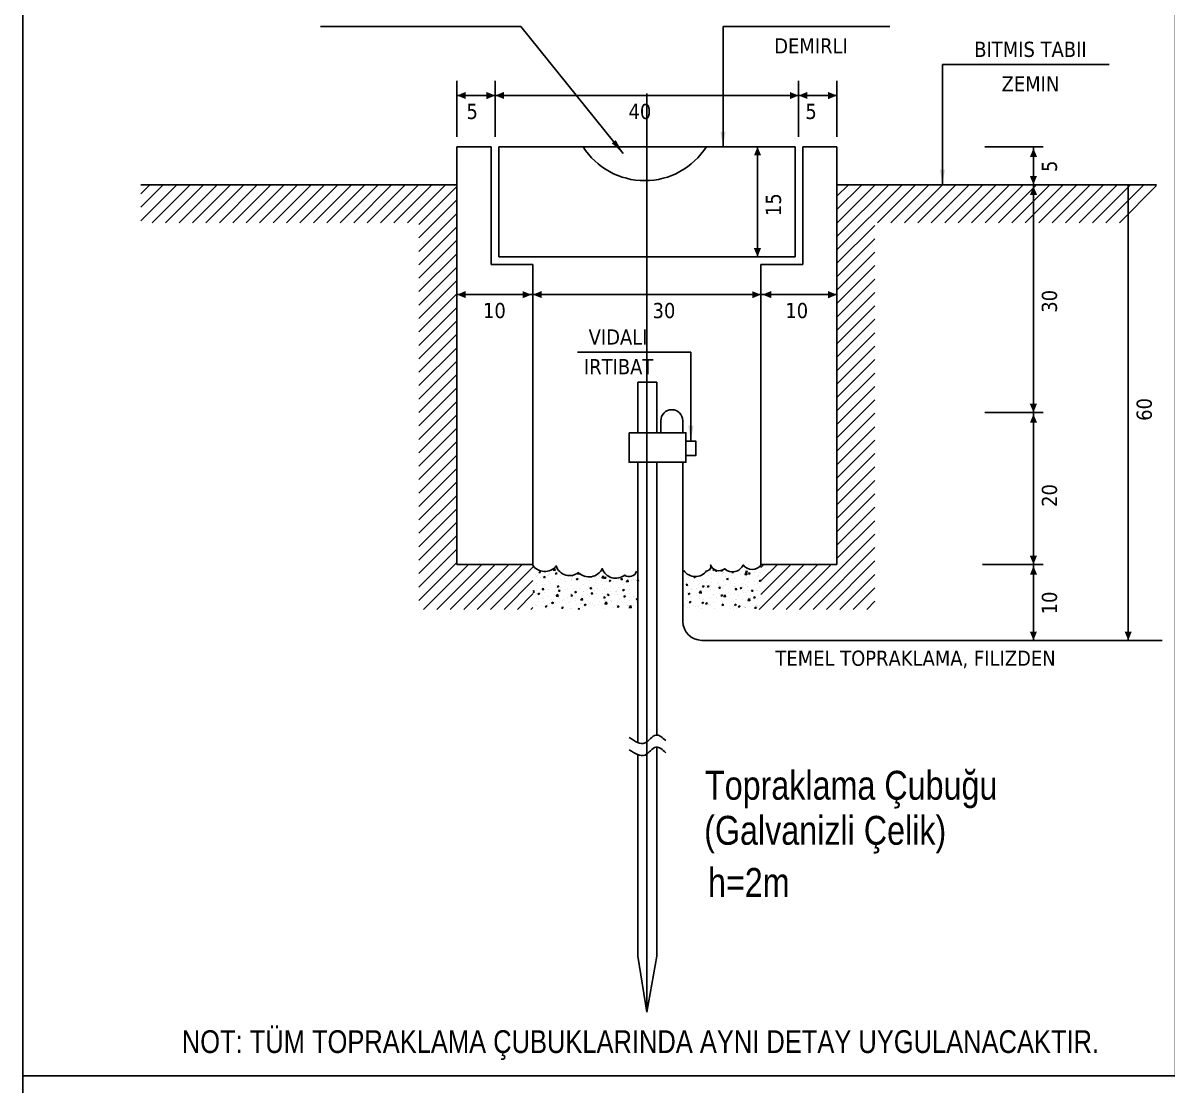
# Model space of a CAD drawing. Header units: millimetres. Extents: x -1335 to 33749, y 2338 to 5277.
# Drawn here: x 8393 to 8923, y 4087 to 4579 of the extents above; entities that cross this region are included whole.
import ezdxf
from ezdxf.enums import TextEntityAlignment as Align

# ---------------------------------------------------------------- set-up
doc = ezdxf.new("R2010")
doc.units = ezdxf.units.MM
doc.styles.add('ELEKTRIK', font='arial.ttf', dxfattribs={"height": 0.2})
doc.styles.add('ROMANS', font='tahoma.ttf')
doc.styles.add('STYLE1', font='arial.ttf', dxfattribs={"width": 0.6})

# ---------------------------------------------------------------- blocks, each defined once
blk = doc.blocks.new('OU')
at = {"color": 0, "linetype": 'ByBlock'}
blk.add_solid([(-4.8, -11.5), (4.6, -11.5), (0, 0)], dxfattribs=at)

msp = doc.modelspace()

# ---------------------------------------------------------------- linework, layer by layer
for p, q in [((8623.7, 4576.86), (8531, 4576.87)), ((8671.16, 4518.08), (8623.7, 4576.86)), ((8717.32, 4576.85), (8794.51, 4576.86)), ((8717.32, 4521.2), (8717.32, 4576.85)), ((8818.87, 4559.27), (8896.06, 4559.28)), ((8818.87, 4503.62), (8818.87, 4559.27)), ((8594.19, 4525.74), (8594.19, 4551.69)), ((8611.9, 4525.74), (8611.9, 4551.69)), ((8752.32, 4525.74), (8752.32, 4551.69)), ((8770.03, 4525.74), (8770.03, 4551.69)), ((8594.19, 4544.92), (8770.03, 4544.92)), ((8610.02, 4521.2), (8594.19, 4521.2)), ((8594.19, 4327.78), (8594.19, 4521.2)), ((8610.02, 4466.69), (8610.02, 4521.2)), ((8613.53, 4470.21), (8613.53, 4521.2)), ((8750.69, 4521.2), (8613.53, 4521.2)), ((8733.28, 4470.21), (8733.28, 4521.2)), ((8750.69, 4470.21), (8750.69, 4521.2)), ((8754.21, 4521.2), (8770.03, 4521.2)), ((8754.21, 4466.69), (8754.21, 4521.2)), ((8770.03, 4327.78), (8770.03, 4521.2)), ((8838.45, 4521.2), (8865.55, 4521.2)), ((8861, 4292.61), (8861, 4521.2)), ((8594.19, 4503.62), (8447.81, 4503.62)), ((8447.81, 4486.93), (8464.5, 4503.62)), ((8447.81, 4493.15), (8458.28, 4503.62)), ((8447.81, 4499.37), (8452.06, 4503.62)), ((8453.13, 4486.03), (8470.72, 4503.62)), ((8459.35, 4486.03), (8476.93, 4503.62)), ((8465.56, 4486.03), (8483.15, 4503.62)), ((8471.78, 4486.03), (8489.37, 4503.62)), ((8478, 4486.03), (8495.58, 4503.62)), ((8484.22, 4486.03), (8501.8, 4503.62)), ((8490.43, 4486.03), (8508.02, 4503.62)), ((8496.65, 4486.03), (8514.23, 4503.62)), ((8502.87, 4486.03), (8520.45, 4503.62)), ((8509.08, 4486.03), (8526.67, 4503.62)), ((8515.3, 4486.03), (8532.88, 4503.62)), ((8521.52, 4486.03), (8539.1, 4503.62)), ((8527.73, 4486.03), (8545.32, 4503.62)), ((8533.95, 4486.03), (8551.54, 4503.62)), ((8540.17, 4486.03), (8557.75, 4503.62)), ((8546.39, 4486.03), (8563.97, 4503.62)), ((8552.6, 4486.03), (8570.19, 4503.62)), ((8558.82, 4486.03), (8576.4, 4503.62)), ((8565.04, 4486.03), (8582.62, 4503.62)), ((8571.25, 4486.03), (8588.84, 4503.62)), ((8576.61, 4485.17), (8594.19, 4502.75)), ((8770.03, 4473.44), (8800.21, 4503.62)), ((8770.03, 4479.65), (8794, 4503.62)), ((8917.9, 4503.62), (8770.03, 4503.62)), ((8770.03, 4485.87), (8787.78, 4503.62)), ((8770.03, 4492.09), (8781.56, 4503.62)), ((8770.03, 4498.31), (8775.35, 4503.62)), ((8788.85, 4486.03), (8806.43, 4503.62)), ((8795.06, 4486.03), (8812.65, 4503.62)), ((8801.28, 4486.03), (8818.87, 4503.62)), ((8807.5, 4486.03), (8825.08, 4503.62)), ((8813.72, 4486.03), (8831.3, 4503.62)), ((8819.93, 4486.03), (8837.52, 4503.62)), ((8826.15, 4486.03), (8843.73, 4503.62)), ((8832.37, 4486.03), (8849.95, 4503.62)), ((8838.58, 4486.03), (8856.17, 4503.62)), ((8844.8, 4486.03), (8862.38, 4503.62)), ((8851.02, 4486.03), (8868.6, 4503.62)), ((8857.23, 4486.03), (8874.82, 4503.62)), ((8863.45, 4486.03), (8881.04, 4503.62)), ((8869.67, 4486.03), (8887.25, 4503.62)), ((8875.89, 4486.03), (8893.47, 4503.62)), ((8882.1, 4486.03), (8899.69, 4503.62)), ((8888.32, 4486.03), (8905.9, 4503.62)), ((8894.54, 4486.03), (8912.12, 4503.62)), ((8900.75, 4486.03), (8917.9, 4503.18)), ((8904.88, 4292.61), (8904.88, 4503.62)), ((8576.61, 4478.95), (8594.19, 4496.54)), ((8576.61, 4472.74), (8594.19, 4490.32)), ((8576.61, 4466.52), (8594.19, 4484.1)), ((8770.03, 4467.22), (8787.62, 4484.8)), ((8576.61, 4460.3), (8594.19, 4477.89)), ((8770.03, 4461), (8787.62, 4478.59)), ((8576.61, 4454.09), (8594.19, 4471.67)), ((8750.69, 4470.21), (8613.53, 4470.21)), ((8770.03, 4454.79), (8787.62, 4472.37)), ((8576.61, 4447.87), (8594.19, 4465.45)), ((8629.36, 4466.69), (8610.02, 4466.69)), ((8629.36, 4327.78), (8629.36, 4466.69)), ((8754.21, 4466.69), (8734.86, 4466.69)), ((8734.86, 4327.78), (8734.86, 4466.69)), ((8770.03, 4448.57), (8787.62, 4466.15)), ((8576.61, 4441.65), (8594.19, 4459.24)), ((8770.03, 4442.35), (8787.62, 4459.94)), ((8770.03, 4436.14), (8787.62, 4453.72)), ((8576.61, 4435.43), (8594.19, 4453.02)), ((8594.19, 4452.71), (8770.03, 4452.71)), ((8576.61, 4429.22), (8594.19, 4446.8)), ((8770.03, 4429.92), (8787.62, 4447.5)), ((8576.61, 4423), (8594.19, 4440.59)), ((8770.03, 4423.7), (8787.62, 4441.29)), ((8576.61, 4416.78), (8594.19, 4434.37)), ((8770.03, 4417.48), (8787.62, 4435.07)), ((8576.61, 4410.57), (8594.19, 4428.15)), ((8770.03, 4411.27), (8787.62, 4428.85)), ((8576.61, 4404.35), (8594.19, 4421.93)), ((8650.05, 4426.06), (8702.44, 4426.07)), ((8702.44, 4384.93), (8702.44, 4426.07)), ((8770.03, 4405.05), (8787.62, 4422.63)), ((8576.61, 4398.13), (8594.19, 4415.72)), ((8686.76, 4412.15), (8677.97, 4412.15)), ((8677.97, 4412.15), (8677.97, 4388.76)), ((8686.76, 4412.15), (8686.76, 4388.76)), ((8770.03, 4398.83), (8787.62, 4416.42)), ((8576.61, 4391.92), (8594.19, 4409.5)), ((8770.03, 4392.62), (8787.62, 4410.2)), ((8576.61, 4385.7), (8594.19, 4403.28)), ((8770.03, 4386.4), (8787.62, 4403.98)), ((8576.61, 4379.48), (8594.19, 4397.07)), ((8770.03, 4380.18), (8787.62, 4397.77)), ((8838.45, 4398.11), (8865.55, 4398.11)), ((8576.61, 4373.26), (8594.19, 4390.85)), ((8688.52, 4394.31), (8688.52, 4388.76)), ((8698.75, 4394.31), (8698.75, 4388.76)), ((8770.03, 4373.97), (8787.62, 4391.55)), ((8770.03, 4367.75), (8787.62, 4385.33)), ((8576.61, 4367.05), (8594.19, 4384.63)), ((8576.61, 4360.83), (8594.19, 4378.42)), ((8677.97, 4375.09), (8677.97, 4245.43)), ((8686.76, 4375.09), (8686.76, 4248.78)), ((8698.75, 4375.09), (8698.75, 4301.4)), ((8770.03, 4361.53), (8787.62, 4379.12)), ((8576.61, 4354.61), (8594.19, 4372.2)), ((8770.03, 4355.31), (8787.62, 4372.9)), ((8576.61, 4348.4), (8594.19, 4365.98)), ((8770.03, 4349.1), (8787.62, 4366.68)), ((8576.61, 4342.18), (8594.19, 4359.76)), ((8770.03, 4342.88), (8787.62, 4360.47)), ((8576.61, 4335.96), (8594.19, 4353.55)), ((8770.03, 4336.66), (8787.62, 4354.25)), ((8770.03, 4330.45), (8787.62, 4348.03)), ((8576.61, 4329.75), (8594.19, 4347.33)), ((8576.61, 4323.53), (8594.19, 4341.11)), ((8752.76, 4306.96), (8787.62, 4341.81)), ((8576.61, 4317.31), (8594.19, 4334.9)), ((8758.98, 4306.96), (8787.62, 4335.6)), ((8576.61, 4311.1), (8594.19, 4328.68)), ((8578.68, 4306.96), (8599.5, 4327.78)), ((8584.9, 4306.96), (8605.72, 4327.78)), ((8591.12, 4306.96), (8611.94, 4327.78)), ((8629.36, 4327.78), (8594.19, 4327.78)), ((8597.34, 4306.96), (8618.16, 4327.78)), ((8603.55, 4306.96), (8624.37, 4327.78)), ((8609.77, 4306.96), (8629.71, 4326.9)), ((8734.11, 4306.96), (8754.93, 4327.78)), ((8734.86, 4313.93), (8748.71, 4327.78)), ((8734.86, 4320.15), (8742.49, 4327.78)), ((8734.86, 4326.36), (8736.28, 4327.78)), ((8770.03, 4327.78), (8734.86, 4327.78)), ((8740.33, 4306.96), (8761.15, 4327.78)), ((8746.54, 4306.96), (8767.36, 4327.78)), ((8765.19, 4306.96), (8787.62, 4329.38)), ((8837.37, 4327.78), (8865.55, 4327.78)), ((8629.93, 4325.63), (8629.93, 4325.63)), ((8630.64, 4322.93), (8630.64, 4322.93)), ((8630.86, 4322.22), (8630.86, 4322.22)), ((8631.24, 4322.62), (8631.24, 4322.62)), ((8632.12, 4324.07), (8632.63, 4324.68)), ((8632.12, 4324.07), (8632.75, 4324.01)), ((8632.76, 4324.01), (8632.63, 4324.67)), ((8632.86, 4321.52), (8632.86, 4321.52)), ((8633.82, 4322.35), (8633.82, 4322.35)), ((8634.23, 4321.86), (8634.97, 4322.14)), ((8634.23, 4321.86), (8634.76, 4321.51)), ((8634.76, 4321.5), (8634.97, 4322.13)), ((8636.27, 4322.69), (8636.27, 4322.69)), ((8636.46, 4322.7), (8636.46, 4322.7)), ((8636.72, 4323.42), (8636.72, 4323.42)), ((8637.01, 4323.27), (8637.01, 4323.27)), ((8638.49, 4321.28), (8638.49, 4321.28)), ((8638.72, 4325.11), (8639.54, 4325.96)), ((8638.72, 4325.11), (8639.66, 4324.96)), ((8639.66, 4324.95), (8639.55, 4325.95)), ((8639.69, 4323.41), (8640.2, 4324.01)), ((8639.69, 4323.41), (8640.32, 4323.35)), ((8640.32, 4323.34), (8640.2, 4324.01)), ((8640.45, 4323.22), (8640.45, 4323.22)), ((8641.9, 4322.46), (8641.9, 4322.46)), ((8647.33, 4321.32), (8647.33, 4321.32)), ((8647.53, 4322.22), (8647.53, 4322.22)), ((8647.62, 4322.71), (8647.89, 4322.69)), ((8647.89, 4322.68), (8647.87, 4322.77)), ((8649.39, 4321.01), (8650.13, 4321.3)), ((8649.92, 4320.65), (8650.14, 4321.29)), ((8649.98, 4323.36), (8650.56, 4323.96)), ((8649.98, 4323.36), (8650.92, 4323.21)), ((8650.92, 4323.21), (8650.87, 4323.67)), ((8652.81, 4322.11), (8652.81, 4322.11)), ((8653.16, 4321.98), (8653.16, 4321.98)), ((8653.34, 4321.69), (8653.34, 4321.69)), ((8657.64, 4321.69), (8657.64, 4321.69)), ((8658.8, 4321.74), (8658.8, 4321.74)), ((8659.5, 4322.75), (8659.5, 4322.75)), ((8660.28, 4322.04), (8660.28, 4322.04)), ((8661.24, 4321.61), (8662.06, 4322.47)), ((8661.24, 4321.61), (8662.18, 4321.47)), ((8662.18, 4321.46), (8662.07, 4322.46)), ((8662.39, 4321.42), (8662.9, 4322.03)), ((8662.39, 4321.42), (8663.02, 4321.37)), ((8663.03, 4321.36), (8662.9, 4322.02)), ((8664.43, 4321.5), (8664.43, 4321.5)), ((8669.96, 4320.76), (8670.47, 4321.37)), ((8670.06, 4321.27), (8670.06, 4321.27)), ((8670.59, 4320.7), (8670.47, 4321.36)), ((8674.33, 4321.55), (8674.33, 4321.55)), ((8677.58, 4324.31), (8677.58, 4324.31)), ((8701.23, 4321.72), (8701.23, 4321.72)), ((8703.75, 4321.88), (8704.42, 4322.14)), ((8703.75, 4321.88), (8704.27, 4321.53)), ((8704.27, 4321.52), (8704.48, 4322.14)), ((8704.66, 4321.53), (8704.66, 4321.53)), ((8706.65, 4322.46), (8706.65, 4322.46)), ((8710.71, 4324.88), (8710.71, 4324.88)), ((8710.81, 4322.59), (8710.81, 4322.59)), ((8711.54, 4324.99), (8711.54, 4324.99)), ((8711.93, 4321.24), (8711.93, 4321.24)), ((8711.98, 4323.13), (8711.98, 4323.13)), ((8712.61, 4325.29), (8713.2, 4325.51)), ((8712.61, 4325.29), (8713.14, 4324.93)), ((8713.14, 4324.92), (8713.31, 4325.44)), ((8713.9, 4324.72), (8714.16, 4325.04)), ((8713.9, 4324.72), (8714.53, 4324.67)), ((8714.53, 4324.66), (8714.48, 4324.94)), ((8716.27, 4324.89), (8717.08, 4324.76)), ((8716.97, 4323.64), (8716.97, 4323.64)), ((8717.08, 4324.75), (8717.04, 4325.11)), ((8717.17, 4324.75), (8717.17, 4324.75)), ((8717.46, 4323.93), (8717.46, 4323.93)), ((8718.59, 4322.12), (8718.59, 4322.12)), ((8718.91, 4321.04), (8719.65, 4321.32)), ((8719.44, 4320.68), (8719.65, 4321.31)), ((8721.23, 4322.47), (8721.23, 4322.47)), ((8721.47, 4324.06), (8721.68, 4324.32)), ((8721.47, 4324.06), (8722.1, 4324.01)), ((8722.1, 4324), (8722.04, 4324.33)), ((8725.23, 4323), (8725.23, 4323)), ((8727.4, 4323.16), (8728.22, 4324.02)), ((8727.4, 4323.16), (8728.34, 4323.01)), ((8727.77, 4324.44), (8728.51, 4324.72)), ((8727.77, 4324.44), (8728.3, 4324.09)), ((8728.08, 4321.83), (8728.08, 4321.83)), ((8728.21, 4325.34), (8728.21, 4325.34)), ((8728.34, 4323.01), (8728.23, 4324.01)), ((8728.3, 4324.08), (8728.52, 4324.72)), ((8728.44, 4324.28), (8728.44, 4324.28)), ((8729.04, 4323.4), (8729.54, 4324.01)), ((8729.04, 4323.4), (8729.67, 4323.34)), ((8729.67, 4323.33), (8729.55, 4324)), ((8731.89, 4323.87), (8731.89, 4323.87)), ((8733.3, 4322.06), (8733.3, 4322.06)), ((8733.56, 4322.62), (8733.56, 4322.62)), ((8733.69, 4326.13), (8733.69, 4326.13)), ((8734.07, 4324.04), (8734.07, 4324.04)), ((8734.53, 4324.22), (8734.53, 4324.22)), ((8771.41, 4306.96), (8787.62, 4323.16)), ((8615.99, 4306.96), (8629.36, 4320.33)), ((8631.04, 4318.19), (8631.04, 4318.19)), ((8631.11, 4319.11), (8631.11, 4319.11)), ((8633.59, 4316.13), (8634.09, 4316.74)), ((8633.59, 4316.13), (8634.22, 4316.08)), ((8633.68, 4318.53), (8633.68, 4318.53)), ((8634.22, 4316.07), (8634.1, 4316.73)), ((8634.17, 4317.33), (8634.17, 4317.33)), ((8634.88, 4318.53), (8634.88, 4318.53)), ((8636.46, 4316.39), (8636.46, 4316.39)), ((8636.59, 4319.9), (8636.59, 4319.9)), ((8637.68, 4319.06), (8637.68, 4319.06)), ((8639.8, 4317.09), (8639.8, 4317.09)), ((8640.53, 4317.61), (8641.27, 4317.9)), ((8640.53, 4317.61), (8641.05, 4317.26)), ((8641.04, 4319.58), (8641.04, 4319.58)), ((8641.06, 4317.25), (8641.27, 4317.89)), ((8641.15, 4315.47), (8641.66, 4316.08)), ((8641.79, 4315.41), (8641.66, 4316.07)), ((8641.88, 4317.13), (8641.88, 4317.13)), ((8642, 4320.65), (8642, 4320.65)), ((8644.12, 4321.04), (8644.12, 4321.04)), ((8644.21, 4316.12), (8644.21, 4316.12)), ((8644.34, 4319.94), (8644.34, 4319.94)), ((8645.43, 4316.86), (8645.43, 4316.86)), ((8646.98, 4320.29), (8646.98, 4320.29)), ((8647.19, 4320.64), (8647.19, 4320.64)), ((8647.21, 4317.81), (8647.21, 4317.81)), ((8648.2, 4316.65), (8648.2, 4316.65)), ((8649.39, 4321.01), (8649.92, 4320.66)), ((8649.76, 4320.8), (8649.76, 4320.8)), ((8650.98, 4320.81), (8650.98, 4320.81)), ((8651.06, 4316.62), (8651.06, 4316.62)), ((8652.68, 4318.6), (8652.68, 4318.6)), ((8654.87, 4317.53), (8654.87, 4317.53)), ((8655.39, 4320.56), (8655.39, 4320.56)), ((8655.69, 4316.77), (8656.43, 4317.05)), ((8655.69, 4316.77), (8656.22, 4316.41)), ((8656.22, 4316.4), (8656.43, 4317.04)), ((8656.7, 4316.38), (8656.7, 4316.38)), ((8657.51, 4317.88), (8657.51, 4317.88)), ((8658.1, 4319.34), (8658.1, 4319.34)), ((8659.06, 4316.45), (8659.06, 4316.45)), ((8661.02, 4320.33), (8661.02, 4320.33)), ((8661.5, 4318.4), (8661.5, 4318.4)), ((8662.33, 4316.14), (8662.33, 4316.14)), ((8663.3, 4316.51), (8663.3, 4316.51)), ((8663.43, 4320.02), (8663.43, 4320.02)), ((8664.56, 4320.17), (8665.3, 4320.45)), ((8664.56, 4320.17), (8665.08, 4319.82)), ((8665.08, 4319.81), (8665.3, 4320.44)), ((8665.21, 4317.51), (8665.21, 4317.51)), ((8666.65, 4320.09), (8666.65, 4320.09)), ((8668.17, 4319.28), (8668.17, 4319.28)), ((8668.78, 4317.3), (8668.78, 4317.3)), ((8668.91, 4320.81), (8668.91, 4320.81)), ((8669.96, 4320.76), (8670.59, 4320.7)), ((8670.81, 4319.63), (8670.81, 4319.63)), ((8670.85, 4315.92), (8671.59, 4316.21)), ((8670.85, 4315.92), (8671.38, 4315.57)), ((8671.37, 4318.57), (8671.37, 4318.57)), ((8671.38, 4315.56), (8671.6, 4316.2)), ((8672.03, 4315.99), (8672.03, 4315.99)), ((8672.28, 4319.85), (8672.28, 4319.85)), ((8672.5, 4319.87), (8673.32, 4320.72)), ((8672.5, 4319.87), (8673.44, 4319.72)), ((8673.44, 4319.71), (8673.33, 4320.72)), ((8673.89, 4316.25), (8673.89, 4316.25)), ((8674.2, 4318.04), (8674.2, 4318.04)), ((8674.8, 4320.15), (8674.8, 4320.15)), ((8675.69, 4321.03), (8675.69, 4321.03)), ((8677.52, 4319.62), (8677.52, 4319.62)), ((8677.53, 4320.1), (8678.04, 4320.7)), ((8677.53, 4320.1), (8678.16, 4320.04)), ((8677.92, 4319.61), (8677.92, 4319.61)), ((8678.16, 4320.03), (8678.04, 4320.69)), ((8698.63, 4319.49), (8698.63, 4319.49)), ((8700.23, 4318.11), (8700.74, 4318.72)), ((8700.23, 4318.11), (8700.86, 4318.06)), ((8700.45, 4318.66), (8700.45, 4318.66)), ((8700.86, 4318.05), (8700.74, 4318.71)), ((8701.11, 4318.2), (8701.11, 4318.2)), ((8702.52, 4316.21), (8702.52, 4316.21)), ((8702.54, 4316.78), (8702.54, 4316.78)), ((8703.85, 4319.84), (8703.85, 4319.84)), ((8705.16, 4316.56), (8705.16, 4316.56)), ((8705.29, 4320.37), (8705.29, 4320.37)), ((8706.08, 4318.42), (8706.08, 4318.42)), ((8706.52, 4318.95), (8706.52, 4318.95)), ((8707.8, 4317.45), (8708.31, 4318.06)), ((8707.8, 4317.45), (8708.43, 4317.39)), ((8707.93, 4320.72), (8707.93, 4320.72)), ((8708.43, 4317.39), (8708.31, 4318.05)), ((8708.69, 4317.84), (8708.69, 4317.84)), ((8709.15, 4317.08), (8709.15, 4317.08)), ((8709.48, 4319.6), (8709.48, 4319.6)), ((8710.04, 4317.63), (8710.78, 4317.92)), ((8710.04, 4317.63), (8710.57, 4317.28)), ((8710.57, 4317.27), (8710.79, 4317.91)), ((8711.71, 4318.18), (8711.71, 4318.18)), ((8711.72, 4316.11), (8711.72, 4316.11)), ((8711.85, 4319.62), (8711.85, 4319.62)), ((8714.84, 4318.9), (8714.84, 4318.9)), ((8715.12, 4319.36), (8715.12, 4319.36)), ((8715.36, 4316.79), (8715.87, 4317.39)), ((8715.36, 4316.79), (8715.99, 4316.73)), ((8715.82, 4317.96), (8715.82, 4317.96)), ((8716, 4316.72), (8715.88, 4317.38)), ((8717.2, 4316.9), (8717.2, 4316.9)), ((8717.33, 4320.41), (8717.33, 4320.41)), ((8717.34, 4317.95), (8717.34, 4317.95)), ((8718.46, 4318.31), (8718.46, 4318.31)), ((8718.91, 4321.04), (8719.43, 4320.68)), ((8720.75, 4319.12), (8720.75, 4319.12)), ((8720.99, 4319.95), (8720.99, 4319.95)), ((8722.45, 4318.83), (8722.45, 4318.83)), ((8722.62, 4317.64), (8722.62, 4317.64)), ((8722.75, 4321.16), (8722.75, 4321.16)), ((8722.93, 4316.13), (8723.44, 4316.73)), ((8722.93, 4316.13), (8723.56, 4316.07)), ((8722.97, 4317.71), (8722.97, 4317.71)), ((8723.56, 4316.06), (8723.44, 4316.72)), ((8725.21, 4316.79), (8725.95, 4317.07)), ((8725.21, 4316.79), (8725.73, 4316.44)), ((8725.73, 4316.43), (8725.95, 4317.06)), ((8726.38, 4318.89), (8726.38, 4318.89)), ((8727.15, 4321.01), (8727.15, 4321.01)), ((8727.95, 4318.32), (8727.95, 4318.32)), ((8728.61, 4317.47), (8728.61, 4317.47)), ((8729.12, 4319.71), (8729.12, 4319.71)), ((8730.5, 4315.46), (8731.01, 4316.07)), ((8731.13, 4315.4), (8731.01, 4316.06)), ((8731.76, 4320.06), (8731.76, 4320.06)), ((8732.01, 4318.65), (8732.01, 4318.65)), ((8732.98, 4316.42), (8732.98, 4316.42)), ((8733.43, 4319.11), (8733.43, 4319.11)), ((8734.07, 4320.19), (8734.81, 4320.48)), ((8734.07, 4320.19), (8734.6, 4319.84)), ((8734.24, 4317.23), (8734.24, 4317.23)), ((8734.6, 4319.83), (8734.81, 4320.47)), ((8777.63, 4306.96), (8787.62, 4316.95)), ((8622.2, 4306.96), (8629.36, 4314.11)), ((8629.36, 4315.35), (8629.68, 4315.69)), ((8629.36, 4314.75), (8629.8, 4314.68)), ((8629.8, 4314.68), (8629.69, 4315.68)), ((8630.85, 4312.09), (8630.85, 4312.09)), ((8630.91, 4314.37), (8630.91, 4314.37)), ((8630.98, 4315.6), (8630.98, 4315.6)), ((8631.66, 4314.21), (8632.4, 4314.49)), ((8631.66, 4314.21), (8632.19, 4313.86)), ((8632.11, 4311.94), (8632.11, 4311.94)), ((8632.13, 4310.74), (8632.13, 4310.74)), ((8632.19, 4313.85), (8632.41, 4314.48)), ((8634.45, 4312.23), (8634.45, 4312.23)), ((8634.9, 4314.9), (8634.9, 4314.9)), ((8636.33, 4312.88), (8636.33, 4312.88)), ((8637.75, 4311.7), (8637.75, 4311.7)), ((8638.79, 4311.62), (8638.79, 4311.62)), ((8640.12, 4313.08), (8640.94, 4313.94)), ((8640.12, 4313.08), (8641.06, 4312.94)), ((8640.6, 4313.29), (8640.6, 4313.29)), ((8641.06, 4312.93), (8640.95, 4313.93)), ((8641.15, 4315.47), (8641.78, 4315.42)), ((8641.43, 4311.96), (8641.43, 4311.96)), ((8641.57, 4315.78), (8641.57, 4315.78)), ((8641.75, 4313.62), (8641.75, 4313.62)), ((8643.13, 4310.97), (8643.13, 4310.97)), ((8643.38, 4311.46), (8643.38, 4311.46)), ((8645.43, 4312.49), (8645.43, 4312.49)), ((8646.75, 4314.34), (8646.75, 4314.34)), ((8646.83, 4313.36), (8647.57, 4313.65)), ((8646.83, 4313.36), (8647.35, 4313.01)), ((8646.95, 4310.78), (8646.95, 4310.78)), ((8647.08, 4314.3), (8647.08, 4314.3)), ((8647.35, 4313), (8647.57, 4313.64)), ((8648.72, 4314.81), (8649.23, 4315.42)), ((8648.72, 4314.81), (8649.35, 4314.75)), ((8649.01, 4311.23), (8649.01, 4311.23)), ((8649.35, 4314.75), (8649.23, 4315.41)), ((8649.28, 4312.03), (8649.28, 4312.03)), ((8651.38, 4311.34), (8652.2, 4312.19)), ((8651.38, 4311.34), (8652.32, 4311.19)), ((8652.09, 4313.37), (8652.09, 4313.37)), ((8652.32, 4311.18), (8652.21, 4312.18)), ((8652.43, 4311.58), (8652.43, 4311.58)), ((8652.56, 4315.09), (8652.56, 4315.09)), ((8652.91, 4315.4), (8652.91, 4315.4)), ((8654.64, 4310.99), (8654.64, 4310.99)), ((8654.73, 4313.71), (8654.73, 4313.71)), ((8655.44, 4313.08), (8655.44, 4313.08)), ((8656.29, 4314.15), (8656.8, 4314.75)), ((8656.29, 4314.15), (8656.92, 4314.09)), ((8656.92, 4314.08), (8656.8, 4314.74)), ((8657.85, 4312.32), (8657.85, 4312.32)), ((8657.97, 4315.83), (8657.97, 4315.83)), ((8658.73, 4314.24), (8658.73, 4314.24)), ((8660.27, 4310.75), (8660.27, 4310.75)), ((8661.59, 4314.14), (8661.59, 4314.14)), ((8661.99, 4312.52), (8662.73, 4312.8)), ((8661.99, 4312.52), (8662.51, 4312.17)), ((8662.52, 4312.16), (8662.73, 4312.79)), ((8662.62, 4310.96), (8662.62, 4310.96)), ((8663.17, 4312.99), (8663.17, 4312.99)), ((8663.86, 4313.49), (8664.36, 4314.09)), ((8663.86, 4313.49), (8664.49, 4313.43)), ((8664.49, 4313.42), (8664.37, 4314.08)), ((8665.26, 4311.3), (8665.26, 4311.3)), ((8665.39, 4315.12), (8665.39, 4315.12)), ((8667.74, 4315.19), (8667.74, 4315.19)), ((8667.96, 4315.9), (8667.96, 4315.9)), ((8668.03, 4315.47), (8668.03, 4315.47)), ((8668.65, 4313.78), (8668.65, 4313.78)), ((8669.25, 4311.83), (8669.25, 4311.83)), ((8671.42, 4312.82), (8671.93, 4313.43)), ((8671.42, 4312.82), (8672.05, 4312.77)), ((8671.77, 4311.5), (8671.77, 4311.5)), ((8672.06, 4312.76), (8671.93, 4313.42)), ((8673.59, 4315.67), (8673.59, 4315.67)), ((8673.94, 4311.02), (8673.94, 4311.02)), ((8674.07, 4314.53), (8674.07, 4314.53)), ((8675.92, 4312.71), (8675.92, 4312.71)), ((8677.15, 4311.67), (8677.89, 4311.96)), ((8677.15, 4311.67), (8677.68, 4311.32)), ((8677.68, 4311.31), (8677.89, 4311.95)), ((8677.92, 4312.56), (8677.92, 4312.56)), ((8699.74, 4312.05), (8699.74, 4312.05)), ((8700.85, 4311.18), (8700.85, 4311.18)), ((8700.98, 4314.69), (8700.98, 4314.69)), ((8701.18, 4314.23), (8701.92, 4314.52)), ((8701.18, 4314.23), (8701.7, 4313.88)), ((8701.69, 4310.18), (8702.2, 4310.78)), ((8701.71, 4313.87), (8701.92, 4314.51)), ((8701.75, 4314.48), (8701.75, 4314.48)), ((8702.33, 4310.11), (8702.2, 4310.77)), ((8702.38, 4312.4), (8702.38, 4312.4)), ((8706.27, 4311.92), (8706.27, 4311.92)), ((8706.28, 4314.63), (8707.1, 4315.48)), ((8706.28, 4314.63), (8707.22, 4314.48)), ((8706.38, 4312.92), (8706.38, 4312.92)), ((8706.4, 4315.43), (8706.4, 4315.43)), ((8707.22, 4314.48), (8707.11, 4315.48)), ((8707.39, 4314.24), (8707.39, 4314.24)), ((8708.25, 4311.54), (8708.25, 4311.54)), ((8711.6, 4312.6), (8711.6, 4312.6)), ((8713.02, 4314), (8713.02, 4314)), ((8713.04, 4313.8), (8713.04, 4313.8)), ((8714.41, 4312.6), (8714.41, 4312.6)), ((8715.68, 4314.15), (8715.68, 4314.15)), ((8716.34, 4313.39), (8717.08, 4313.67)), ((8716.34, 4313.39), (8716.87, 4313.03)), ((8716.87, 4313.02), (8717.08, 4313.66)), ((8717.08, 4313.39), (8717.08, 4313.39)), ((8717.54, 4312.88), (8718.36, 4313.74)), ((8717.54, 4312.88), (8718.48, 4312.74)), ((8718.48, 4312.73), (8718.37, 4313.73)), ((8718.65, 4313.76), (8718.65, 4313.76)), ((8719.68, 4314.67), (8719.68, 4314.67)), ((8720.56, 4313.66), (8720.56, 4313.66)), ((8722.36, 4310.62), (8722.36, 4310.62)), ((8722.49, 4314.13), (8722.49, 4314.13)), ((8723.09, 4311.34), (8723.09, 4311.34)), ((8723.57, 4311.39), (8723.57, 4311.39)), ((8724.28, 4313.52), (8724.28, 4313.52)), ((8726.21, 4311.74), (8726.21, 4311.74)), ((8726.34, 4315.55), (8726.34, 4315.55)), ((8726.71, 4314.71), (8726.71, 4314.71)), ((8727.69, 4311.29), (8727.69, 4311.29)), ((8727.82, 4314.81), (8727.82, 4314.81)), ((8728.8, 4311.14), (8729.62, 4311.99)), ((8728.8, 4311.14), (8729.74, 4310.99)), ((8728.98, 4315.9), (8728.98, 4315.9)), ((8729.24, 4312.4), (8729.24, 4312.4)), ((8729.74, 4310.98), (8729.63, 4311.98)), ((8729.91, 4313.29), (8729.91, 4313.29)), ((8730.2, 4312.26), (8730.2, 4312.26)), ((8730.5, 4315.46), (8731.13, 4315.41)), ((8731.5, 4312.54), (8732.24, 4312.83)), ((8731.5, 4312.54), (8732.03, 4312.19)), ((8732.03, 4312.18), (8732.25, 4312.82)), ((8732.86, 4315.77), (8732.86, 4315.77)), ((8733.17, 4312.09), (8733.17, 4312.09)), ((8733.3, 4315.6), (8733.3, 4315.6)), ((8783.84, 4306.96), (8787.62, 4310.73)), ((8628.42, 4306.96), (8629.36, 4307.9)), ((8630.72, 4308.58), (8630.72, 4308.58)), ((8630.82, 4308.86), (8630.82, 4308.86)), ((8634.34, 4310.52), (8634.34, 4310.52)), ((8635.05, 4308.2), (8635.56, 4308.8)), ((8635.05, 4308.2), (8635.68, 4308.14)), ((8635.68, 4308.13), (8635.56, 4308.8)), ((8636.02, 4307.45), (8636.02, 4307.45)), ((8636.2, 4309.37), (8636.2, 4309.37)), ((8636.98, 4309.91), (8636.98, 4309.91)), ((8637.96, 4309.96), (8638.7, 4310.24)), ((8637.96, 4309.96), (8638.49, 4309.61)), ((8638.49, 4309.6), (8638.7, 4310.24)), ((8638.66, 4307.8), (8638.66, 4307.8)), ((8639.97, 4310.28), (8639.97, 4310.28)), ((8641.62, 4310.11), (8641.62, 4310.11)), ((8642.62, 4307.54), (8643.13, 4308.14)), ((8642.62, 4307.54), (8643.25, 4307.48)), ((8642.65, 4308.33), (8642.65, 4308.33)), ((8643.25, 4307.47), (8643.13, 4308.13)), ((8645.6, 4310.05), (8645.6, 4310.05)), ((8646.82, 4307.27), (8646.82, 4307.27)), ((8647.16, 4307.28), (8647.16, 4307.28)), ((8649.32, 4309.21), (8649.32, 4309.21)), ((8650.25, 4306.96), (8650.69, 4307.48)), ((8650.79, 4306.96), (8650.7, 4307.47)), ((8651.23, 4309.81), (8651.23, 4309.81)), ((8651.96, 4309.55), (8651.96, 4309.55)), ((8652.3, 4308.06), (8652.3, 4308.06)), ((8653.13, 4309.12), (8653.86, 4309.4)), ((8653.13, 4309.12), (8653.65, 4308.76)), ((8653.31, 4308.33), (8653.31, 4308.33)), ((8653.65, 4308.75), (8653.87, 4309.39)), ((8655.95, 4310.08), (8655.95, 4310.08)), ((8656.87, 4309.57), (8656.87, 4309.57)), ((8657.72, 4308.81), (8657.72, 4308.81)), ((8659.47, 4309.39), (8659.47, 4309.39)), ((8662.48, 4307.14), (8662.48, 4307.14)), ((8662.5, 4309.33), (8662.5, 4309.33)), ((8662.64, 4309.59), (8663.46, 4310.45)), ((8662.64, 4309.59), (8663.58, 4309.44)), ((8663.05, 4309.48), (8663.05, 4309.48)), ((8663.58, 4309.44), (8663.46, 4310.44)), ((8665.62, 4310.45), (8665.62, 4310.45)), ((8665.91, 4310.51), (8665.91, 4310.51)), ((8666.48, 4307.67), (8666.48, 4307.67)), ((8668.13, 4309.1), (8668.13, 4309.1)), ((8668.29, 4308.27), (8669.03, 4308.55)), ((8668.29, 4308.27), (8668.81, 4307.92)), ((8668.53, 4310.27), (8668.53, 4310.27)), ((8668.81, 4307.91), (8669.03, 4308.55)), ((8671.54, 4310.27), (8671.54, 4310.27)), ((8673.14, 4308.55), (8673.14, 4308.55)), ((8673.76, 4308.86), (8673.76, 4308.86)), ((8673.81, 4307.5), (8673.81, 4307.5)), ((8673.9, 4307.84), (8674.72, 4308.7)), ((8673.9, 4307.84), (8674.84, 4307.7)), ((8674.84, 4307.69), (8674.72, 4308.69)), ((8675.78, 4308.89), (8675.78, 4308.89)), ((8677.17, 4310.04), (8677.17, 4310.04)), ((8699.61, 4308.23), (8699.61, 4308.23)), ((8699.7, 4309.08), (8699.7, 4309.08)), ((8700.72, 4307.67), (8700.72, 4307.67)), ((8701.69, 4310.18), (8702.32, 4310.12)), ((8701.92, 4307.67), (8701.92, 4307.67)), ((8702.1, 4310.49), (8702.1, 4310.49)), ((8703.6, 4308.76), (8703.6, 4308.76)), ((8704.63, 4308.17), (8704.63, 4308.17)), ((8705.33, 4308.85), (8705.33, 4308.85)), ((8706.14, 4308.41), (8706.14, 4308.41)), ((8707.48, 4309.98), (8708.22, 4310.27)), ((8707.48, 4309.98), (8708, 4309.63)), ((8707.56, 4307.43), (8707.56, 4307.43)), ((8708, 4309.62), (8708.22, 4310.26)), ((8709.26, 4309.51), (8709.77, 4310.12)), ((8709.26, 4309.51), (8709.89, 4309.46)), ((8709.89, 4309.45), (8709.77, 4310.11)), ((8710.27, 4309.64), (8710.27, 4309.64)), ((8710.78, 4309.23), (8710.78, 4309.23)), ((8710.96, 4308.61), (8710.96, 4308.61)), ((8711.47, 4309.09), (8711.47, 4309.09)), ((8712.91, 4309.99), (8712.91, 4309.99)), ((8713.19, 4307.19), (8713.19, 4307.19)), ((8716.6, 4308.37), (8716.6, 4308.37)), ((8716.83, 4308.85), (8717.34, 4309.46)), ((8716.83, 4308.85), (8717.46, 4308.8)), ((8716.9, 4310.51), (8716.9, 4310.51)), ((8716.93, 4310.28), (8716.93, 4310.28)), ((8716.95, 4309.88), (8716.95, 4309.88)), ((8717.46, 4308.79), (8717.34, 4309.45)), ((8720.79, 4307.23), (8720.79, 4307.23)), ((8722.23, 4308.13), (8722.23, 4308.13)), ((8722.24, 4307.11), (8722.24, 4307.11)), ((8722.64, 4309.14), (8723.38, 4309.42)), ((8722.64, 4309.14), (8723.16, 4308.79)), ((8723.17, 4308.78), (8723.38, 4309.41)), ((8723.43, 4307.58), (8723.43, 4307.58)), ((8724.4, 4308.19), (8724.9, 4308.8)), ((8724.4, 4308.19), (8725.03, 4308.13)), ((8725.03, 4308.12), (8724.91, 4308.79)), ((8727.12, 4307.65), (8727.12, 4307.65)), ((8727.43, 4308.1), (8727.43, 4308.1)), ((8727.57, 4307.78), (8727.57, 4307.78)), ((8727.86, 4307.89), (8727.86, 4307.89)), ((8731.96, 4307.53), (8732.47, 4308.13)), ((8731.96, 4307.53), (8732.59, 4307.47)), ((8732.6, 4307.46), (8732.47, 4308.12)), ((8733.05, 4308.57), (8733.05, 4308.57)), ((8733.27, 4308.7), (8733.27, 4308.7)), ((8733.49, 4307.66), (8733.49, 4307.66)), ((8734.09, 4308.98), (8734.09, 4308.98)), ((8686.76, 4243.16), (8686.76, 4146.39)), ((8677.97, 4239.8), (8677.97, 4146.39)), ((8682.14, 4120.39), (8677.97, 4146.39)), ((8686.76, 4146.39), (8682.14, 4120.39))]:
    msp.add_line(p, q)
at = {"ltscale": 20}
msp.add_line((8682.11, 4120.39), (8682.11, 4545.9), dxfattribs=at)
at = {"ltscale": 0.5}
msp.add_line((8920.55, 4292.61), (8707.54, 4292.61), dxfattribs=at)
for points in [[(8393.3, 4597.6), (8926.75, 4597.6), (8926.75, 4090.98), (8393.3, 4090.98)], [(8673.84, 4388.76), (8700.19, 4388.76), (8700.19, 4375.09), (8673.84, 4375.09)], [(8700.19, 4384.93), (8704.68, 4384.93), (8704.68, 4378.2), (8700.19, 4378.2)]]:
    msp.add_lwpolyline(points, close=True)
for points in [[(8629.14, 4327.69, 0.520567), (8629.14, 4327.69, 0.520567), (8640.11, 4327.08, 0.520567), (8650.48, 4324.03, 0.520567), (8661.45, 4325.86, 0.520567), (8671.81, 4322.82, 0.520567), (8677.3, 4324.64, 0.520567)], [(8699.15, 4324.99, 0.520567), (8699.15, 4324.99, 0.520567), (8709.74, 4324.81, 0.520567), (8711.6, 4327.59, 0.520567), (8718.1, 4325.74, 0.520567), (8726.65, 4327.59, 0.520567), (8735.01, 4327.59, 0.520567)]]:
    msp.add_lwpolyline(points, format="xyb")
msp.add_lwpolyline([(9973.99, 2935.11), (8393.3, 2935.11), (8393.3, 4170.27)], dxfattribs=at)
for centre, radius, start, end in [((8681.08, 4539.29), 33.8, 212.355, 327.645), ((8693.63, 4394.31), 5.11, 0, 180), ((8707.54, 4301.4), 8.79, 180, 270)]:
    msp.add_arc(centre, radius, start, end)
for points in [[(8690.87, 4246.18), (8686.3, 4248.78), (8681.27, 4245.12), (8673.96, 4247.62)], [(8690.87, 4240.55), (8686.3, 4243.15), (8681.27, 4239.5), (8673.96, 4241.99)]]:
    msp.add_spline(points, degree=3)
for points in [[(8718.5, 4528.24), (8716.15, 4528.24), (8717.32, 4521.2)], [(8665.83, 4522.81), (8667.66, 4524.28), (8671.16, 4518.08)], [(8820.05, 4510.65), (8817.7, 4510.65), (8818.87, 4503.62)], [(8703.62, 4391.96), (8701.27, 4391.97), (8702.44, 4384.93)]]:
    msp.add_solid(points)

# ---------------------------------------------------------------- block references
at = {"yscale": 0.3516851584521705, "zscale": 0.3516851584428178}
for p, xscale, rotation in [((8594.19, 4544.92), -0.3516851584521705, 90), ((8611.9, 4544.92), -0.3516851584521705, 270), ((8611.9, 4544.92), -0.3516851584521705, 90), ((8752.32, 4544.92), -0.3516851584521705, 270), ((8752.32, 4544.92), -0.3516851584521705, 90), ((8770.03, 4544.92), -0.3516851584521705, 270), ((8861, 4503.62), -0.3516851583796114, 180), ((8733.28, 4470.21), -0.3516851583796114, 180), ((8594.19, 4452.71), -0.3516851584521705, 90), ((8628.66, 4452.71), -0.3516851584521705, 270), ((8629.36, 4452.71), -0.3516851584521705, 90), ((8734.86, 4452.71), -0.3516851584521705, 270), ((8735.57, 4452.71), -0.3516851584521705, 90), ((8770.03, 4452.71), -0.3516851584521705, 270), ((8861, 4398.11), -0.3516851583796114, 180), ((8861, 4327.78), -0.3516851583796114, 180), ((8861, 4292.61), -0.3516851583796114, 180), ((8904.88, 4292.61), -0.3516851583796114, 180)]:
    msp.add_blockref('OU', p, dxfattribs=dict(at, xscale=xscale, rotation=rotation))
at = {"xscale": -0.3516851583796114, "yscale": 0.3516851584521705, "zscale": 0.3516851584428178}
for p in [(8733.28, 4521.2), (8861, 4520.5), (8861, 4502.92), (8861, 4397.41), (8861, 4327.07)]:
    msp.add_blockref('OU', p, dxfattribs=at)

# ---------------------------------------------------------------- texts
at = {"style": 'ROMANS'}
for s, height, p in [('DEMIRLI', 7.034, (8758.05, 4564.38)), ('BITMIS TABII', 7.0337, (8859.6, 4562.79)), ('ZEMIN', 7.034, (8859.6, 4546.8)), ('VIDALI', 7.034, (8668.76, 4429.59)), ('IRTIBAT', 7.034, (8669.01, 4415.84))]:
    msp.add_text(s, height=height, dxfattribs=at).set_placement(p, align=Align.CENTER)
for s, height, p in [('5', 7.03, (8598.61, 4534.04)), ('40', 7.034, (8673.57, 4534.04)), ('5', 7.03, (8755.43, 4534.04)), ('10', 7.034, (8606.24, 4441.83)), ('30', 7.034, (8684.71, 4441.83)), ('10', 7.034, (8746.15, 4441.83))]:
    msp.add_text(s, height=height, dxfattribs=at).set_placement(p)
for s, height, p in [('5', 7.03, (8871.88, 4509.5)), ('15', 7.034, (8744.16, 4489.07)), ('30', 7.034, (8871.88, 4444.33)), ('60', 7.034, (8915.76, 4394.27)), ('20', 7.034, (8871.88, 4354.42)), ('10', 7.034, (8871.88, 4304.66))]:
    msp.add_text(s, height=height, rotation=90, dxfattribs=at).set_placement(p)
at = {"ltscale": 0.5, "style": 'ROMANS'}
msp.add_text('TEMEL TOPRAKLAMA, FILIZDEN', height=7.0337, dxfattribs=at).set_placement((8806.42, 4280.83), align=Align.CENTER)
at = {"width": 0.8}
for s, height, style, p in [('Topraklama Çubuğu', 13.364, 'ELEKTRIK', (8708.99, 4218.84)), ('(Galvanizli Çelik)', 13.364, 'ELEKTRIK', (8708.61, 4197.98)), ('h=2m', 13.364, 'ELEKTRIK', (8710.37, 4173.85)), ('NOT: TÜM TOPRAKLAMA ÇUBUKLARINDA AYNI DETAY UYGULANACAKTIR.', 10.5506, 'STYLE1', (8466.85, 4101.53))]:
    msp.add_text(s, height=height, dxfattribs=dict(at, style=style)).set_placement(p)

doc.saveas('drawing.dxf')
